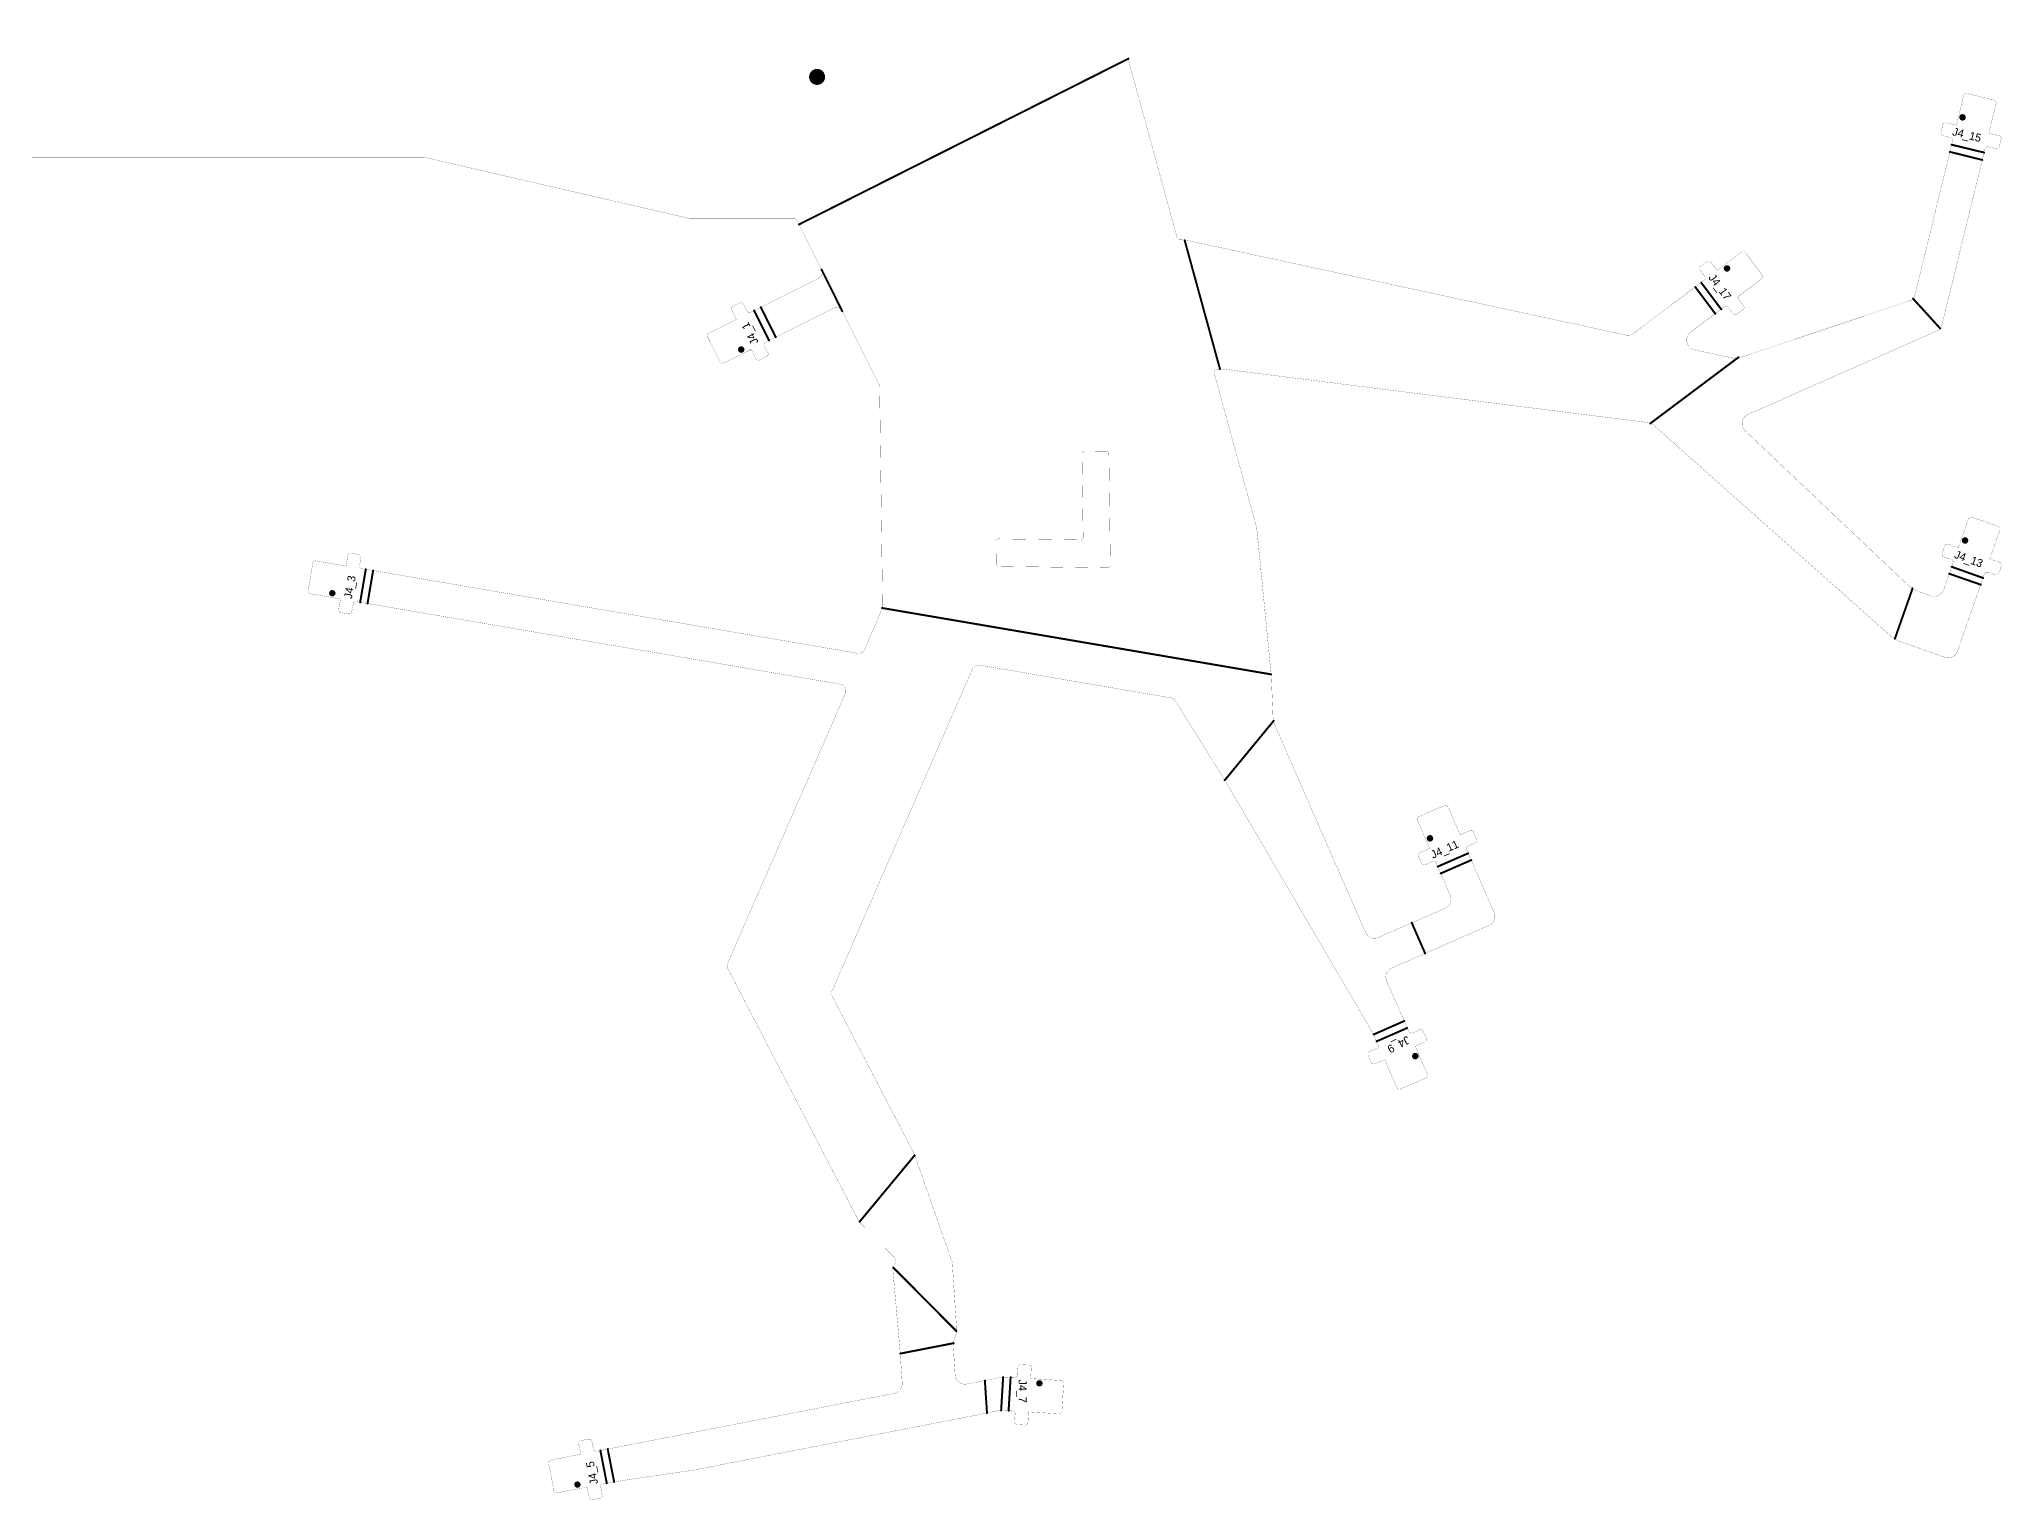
# Model space of a CAD drawing. Extents: x 325 to 617, y 85 to 372.
# Drawn here: x 470.2 to 617.3, y 145.4 to 254.8 of the extents above; entities that cross this region are included whole.
import ezdxf

# ---------------------------------------------------------------- set-up
doc = ezdxf.new("R2010")
doc.units = 0
for name, color, linetype in [('MECHANICAL1', 6, 'CONTINUOUS'), ('PADHOLELAYER', 156, 'CONTINUOUS'), ('TOPOVERLAY', 2, 'CONTINUOUS')]:
    doc.layers.add(name, color=color, linetype=linetype)

msp = doc.modelspace()

# ---------------------------------------------------------------- linework, layer by layer
at = {"layer": 'MECHANICAL1', "const_width": 0.0127}
for points in [[(551.83, 253.35), (551.83, 264.1)], [(551.83, 253.35), (551.85, 253.19)], [(551.85, 253.19), (555.49, 239.92)], [(613.92, 248.36), (614.46, 250.59)], [(614.7, 250.74), (616.74, 250.24)], [(616.35, 247.76), (616.89, 250)], [(612.76, 247.82), (612.9, 248.4)], [(612.9, 247.58), (613.48, 247.43)], [(613.14, 248.55), (613.92, 248.36)], [(616.35, 247.76), (617.12, 247.57)], [(617.13, 246.75), (617.27, 247.33)], [(433.38, 245.97), (498.99, 245.97)], [(498.99, 245.97), (518.91, 241.37)], [(610.77, 235.48), (613.63, 247.19)], [(612.8, 233.25), (616.06, 246.6)], [(616.3, 246.74), (616.88, 246.6)], [(518.91, 241.37), (526.79, 241.37)], [(526.96, 241.26), (528.82, 237.55)], [(555.69, 239.77), (555.82, 239.77)], [(555.82, 239.77), (556.27, 239.72)], [(556.27, 239.72), (589.11, 232.64)], [(595.98, 237.47), (597.82, 238.85)], [(598.1, 238.81), (599.36, 237.13)], [(594.7, 237.51), (595.06, 237.03)], [(594.74, 237.79), (595.22, 238.15)], [(595.5, 238.11), (595.98, 237.47)], [(523.5, 234.34), (528.59, 236.88)], [(589.72, 232.77), (595.02, 236.75)], [(597.48, 235.47), (599.32, 236.85)], [(597.48, 235.47), (597.96, 234.83)], [(610.57, 235.25), (610.77, 235.48)], [(522.07, 234.52), (522.43, 233.8)], [(522.16, 234.78), (522.7, 235.05)], [(522.97, 234.96), (523.23, 234.43)], [(524.62, 232.1), (529.71, 234.65)], [(530.38, 234.42), (533.13, 228.93)], [(594, 232.86), (596.52, 234.75)], [(596.8, 234.71), (597.16, 234.23)], [(597.44, 234.19), (597.92, 234.55)], [(597.94, 231.03), (610.57, 235.25)], [(520.28, 232.5), (521.22, 230.63)], [(520.37, 232.77), (522.43, 233.8)], [(598.3, 226.69), (612.61, 233.01)], [(612.61, 233.01), (612.8, 233.25)], [(521.49, 230.54), (523.55, 231.56)], [(523.55, 231.56), (523.91, 230.85)], [(524.17, 230.76), (524.71, 231.03)], [(524.53, 231.83), (524.8, 231.3)], [(594.29, 231.52), (597.19, 230.9)], [(597.19, 230.9), (597.94, 231.03)], [(558.26, 229.8), (561.46, 218.15)], [(558.4, 230.05), (558.48, 230.07)], [(558.48, 230.07), (558.91, 230.09)], [(558.91, 230.09), (590.77, 226.08)], [(533.18, 228.71), (533.4, 212.35)], [(590.77, 226.08), (591.15, 225.94)], [(591.15, 225.94), (609.05, 210.03)], [(598.09, 225.45), (610.38, 213.81)], [(548.35, 223.74), (548.44, 217.48)], [(548.56, 223.95), (550.17, 223.93)], [(550.37, 223.73), (550.48, 215.4)], [(561.46, 218.15), (562.52, 207.38)], [(614.06, 216.69), (614.82, 218.87)], [(615.08, 218.99), (617.06, 218.29)], [(616.42, 215.87), (617.18, 218.04)], [(541.9, 217.16), (541.92, 215.5)], [(542.1, 217.36), (548.24, 217.28)], [(612.85, 216.27), (613.05, 216.84)], [(613.31, 216.96), (614.06, 216.69)], [(490.32, 213.48), (490.68, 215.55)], [(490.91, 215.71), (493.17, 215.33)], [(493.17, 215.33), (493.31, 216.12)], [(493.54, 216.28), (494.13, 216.18)], [(494.19, 215.36), (494.29, 215.95)], [(494.36, 215.13), (531.51, 208.79)], [(542.12, 215.3), (550.28, 215.19)], [(612.96, 213.55), (613.67, 215.56)], [(612.98, 216.01), (613.54, 215.82)], [(616.28, 214.86), (616.85, 214.66)], [(616.42, 215.87), (617.18, 215.6)], [(617.1, 214.78), (617.3, 215.35)], [(610.38, 213.81), (610.87, 213.49)], [(610.87, 213.49), (612.01, 213.09)], [(614, 208.95), (616.02, 214.74)], [(490.49, 213.25), (492.75, 212.86)], [(492.62, 212.07), (492.75, 212.86)], [(493.6, 211.91), (493.71, 212.5)], [(493.94, 212.66), (530.23, 206.47)], [(532.05, 209.08), (533.33, 212.02)], [(533.33, 212.02), (533.4, 212.35)], [(492.78, 211.84), (493.37, 211.74)], [(609.05, 210.03), (609.55, 209.72)], [(609.55, 209.72), (613.05, 208.49)], [(529.62, 183.51), (540.13, 207.6)], [(540.68, 207.9), (555.01, 205.45)], [(562.52, 207.38), (562.55, 207.03)], [(562.55, 207.03), (562.65, 204.67)], [(521.79, 185.57), (530.61, 205.78)], [(555.35, 205.22), (558.96, 199.44)], [(562.65, 204.67), (562.68, 203.93)], [(562.68, 203.93), (562.77, 203.5)], [(562.77, 203.5), (569.6, 187.89)], [(558.96, 199.44), (559.15, 199.13)], [(559.15, 199.13), (570.16, 180.33)], [(573.6, 196.55), (575.53, 197.39)], [(575.79, 197.28), (576.71, 195.18)], [(573.5, 196.28), (574.42, 194.17)], [(576.71, 195.18), (577.45, 195.5)], [(577.3, 194.34), (577.85, 194.58)], [(577.71, 195.39), (577.95, 194.84)], [(573.59, 193.59), (573.83, 193.04)], [(573.69, 193.85), (574.42, 194.17)], [(574.09, 192.94), (574.64, 193.18)], [(574.9, 193.08), (575.96, 190.67)], [(577.19, 194.08), (579.25, 189.38)], [(570.59, 187.5), (575.57, 189.68)], [(571.59, 185.21), (578.86, 188.39)], [(521.81, 185.14), (531.57, 166.33)], [(571.2, 184.22), (572.86, 180.44)], [(529.63, 183.08), (535.73, 171.35)], [(570.16, 180.33), (570.27, 180.12)], [(570.27, 180.12), (570.57, 179.44)], [(573.12, 180.34), (573.67, 180.58)], [(573.34, 179.34), (574.07, 179.66)], [(573.93, 180.48), (574.17, 179.93)], [(569.81, 178.67), (570.05, 178.12)], [(569.91, 178.94), (570.46, 179.18)], [(570.31, 178.02), (571.05, 178.34)], [(571.05, 178.34), (571.97, 176.23)], [(573.34, 179.34), (574.26, 177.23)], [(572.23, 176.13), (574.16, 176.97)], [(535.73, 171.35), (535.87, 170.99)], [(535.87, 170.99), (538.6, 163.22)], [(531.57, 166.33), (531.78, 166.04)], [(531.78, 166.04), (534.22, 163.59)], [(534.17, 162.58), (534.25, 162.92)], [(534.17, 162.58), (534.71, 156.52)], [(538.63, 163.09), (538.95, 158.2)], [(538.76, 157.31), (538.91, 157.81)], [(538.91, 157.81), (538.95, 158.2)], [(534.71, 156.52), (534.74, 156.1)], [(534.74, 156.1), (534.87, 154.12)], [(538.7, 156.87), (538.76, 157.31)], [(538.7, 156.87), (538.84, 154.71)], [(541.17, 154.31), (542.32, 154.54)], [(542.32, 154.54), (542.56, 154.55)], [(542.56, 154.55), (543.3, 154.51)], [(543.51, 154.7), (543.55, 155.29)], [(543.76, 155.48), (544.36, 155.45)], [(544.5, 154.44), (544.55, 155.23)], [(511.95, 148.99), (534.27, 153.33)], [(539.73, 154.03), (540.96, 154.27)], [(540.96, 154.27), (541.17, 154.31)], [(544.5, 154.44), (546.79, 154.29)], [(546.85, 151.99), (546.98, 154.08)], [(519.22, 147.58), (541.12, 151.83)], [(541.12, 151.83), (541.33, 151.88)], [(541.33, 151.88), (542.17, 152.05)], [(542.17, 152.05), (542.41, 152.06)], [(542.41, 152.06), (543.15, 152.01)], [(543.3, 151.2), (543.34, 151.8)], [(544.3, 151.14), (544.35, 151.94)], [(544.35, 151.94), (546.64, 151.8)], [(543.49, 150.99), (544.08, 150.95)], [(508.52, 148.33), (510.77, 148.77)], [(510.62, 149.55), (510.77, 148.77)], [(510.78, 149.79), (511.37, 149.9)], [(511.6, 149.74), (511.72, 149.15)], [(508.36, 148.09), (508.76, 146.03)], [(513.39, 146.72), (519.22, 147.58)], [(508.99, 145.87), (511.25, 146.31)], [(511.25, 146.31), (511.4, 145.53)], [(512.27, 146.31), (512.38, 145.72)], [(512.43, 146.54), (513.15, 146.68)], [(513.15, 146.68), (513.39, 146.72)], [(511.64, 145.37), (512.23, 145.48)]]:
    msp.add_lwpolyline(points, dxfattribs=at)
at = {"layer": 'MECHANICAL1', "const_width": 0.00635}
for points in [[(551.83, 253.35, 1), (551.83, 253.35, 1)], [(551.83, 253.35, 1), (551.83, 253.35, 1)], [(551.85, 253.19, 1), (551.85, 253.19, 1)], [(551.85, 253.19, 1), (551.85, 253.19, 1)], [(614.46, 250.59, 1), (614.47, 250.59, 1)], [(614.46, 250.59, 1), (614.47, 250.59, 1)], [(614.7, 250.74, 1), (614.71, 250.74, 1)], [(614.7, 250.74, 1), (614.71, 250.74, 1)], [(616.74, 250.24, 1), (616.75, 250.24, 1)], [(616.74, 250.24, 1), (616.75, 250.24, 1)], [(616.89, 250, 1), (616.89, 250, 1)], [(616.89, 250, 1), (616.89, 250, 1)], [(612.75, 247.82, 1), (612.76, 247.82, 1)], [(612.75, 247.82, 1), (612.76, 247.82, 1)], [(612.89, 248.4, 1), (612.9, 248.4, 1)], [(612.89, 248.4, 1), (612.9, 248.4, 1)], [(612.9, 247.58, 1), (612.91, 247.58, 1)], [(612.9, 247.58, 1), (612.91, 247.58, 1)], [(613.14, 248.55, 1), (613.14, 248.55, 1)], [(613.14, 248.55, 1), (613.14, 248.55, 1)], [(613.48, 247.43, 1), (613.49, 247.43, 1)], [(613.48, 247.43, 1), (613.49, 247.43, 1)], [(613.91, 248.36, 1), (613.92, 248.36, 1)], [(613.91, 248.36, 1), (613.92, 248.36, 1)], [(616.34, 247.76, 1), (616.35, 247.76, 1)], [(616.34, 247.76, 1), (616.35, 247.76, 1)], [(617.12, 247.57, 1), (617.13, 247.57, 1)], [(617.12, 247.57, 1), (617.13, 247.57, 1)], [(617.27, 247.33, 1), (617.27, 247.33, 1)], [(617.27, 247.33, 1), (617.27, 247.33, 1)], [(498.98, 245.97, 1), (498.99, 245.97, 1)], [(498.98, 245.97, 1), (498.99, 245.97, 1)], [(613.63, 247.19, 1), (613.63, 247.19, 1)], [(613.63, 247.19, 1), (613.63, 247.19, 1)], [(616.06, 246.6, 1), (616.06, 246.6, 1)], [(616.06, 246.6, 1), (616.06, 246.6, 1)], [(616.3, 246.74, 1), (616.31, 246.74, 1)], [(616.3, 246.74, 1), (616.31, 246.74, 1)], [(616.88, 246.6, 1), (616.89, 246.6, 1)], [(616.88, 246.6, 1), (616.89, 246.6, 1)], [(617.12, 246.75, 1), (617.13, 246.75, 1)], [(617.12, 246.75, 1), (617.13, 246.75, 1)], [(518.91, 241.37, 1), (518.91, 241.37, 1)], [(518.91, 241.37, 1), (518.91, 241.37, 1)], [(526.78, 241.37, 1), (526.79, 241.37, 1)], [(526.78, 241.37, 1), (526.79, 241.37, 1)], [(526.96, 241.26, 1), (526.97, 241.26, 1)], [(526.96, 241.26, 1), (526.97, 241.26, 1)], [(555.49, 239.92, 1), (555.49, 239.92, 1)], [(555.49, 239.92, 1), (555.49, 239.92, 1)], [(555.68, 239.77, 1), (555.69, 239.77, 1)], [(555.68, 239.77, 1), (555.69, 239.77, 1)], [(555.82, 239.77, 1), (555.82, 239.77, 1)], [(555.82, 239.77, 1), (555.82, 239.77, 1)], [(556.27, 239.72, 1), (556.28, 239.72, 1)], [(556.27, 239.72, 1), (556.28, 239.72, 1)], [(597.82, 238.85, 1), (597.83, 238.85, 1)], [(597.82, 238.85, 1), (597.83, 238.85, 1)], [(598.1, 238.81, 1), (598.11, 238.81, 1)], [(598.1, 238.81, 1), (598.11, 238.81, 1)], [(528.81, 237.55, 1), (528.82, 237.55, 1)], [(528.81, 237.55, 1), (528.82, 237.55, 1)], [(594.7, 237.51, 1), (594.71, 237.51, 1)], [(594.7, 237.51, 1), (594.71, 237.51, 1)], [(594.74, 237.79, 1), (594.75, 237.79, 1)], [(594.74, 237.79, 1), (594.75, 237.79, 1)], [(595.06, 237.03, 1), (595.07, 237.03, 1)], [(595.06, 237.03, 1), (595.07, 237.03, 1)], [(595.22, 238.15, 1), (595.23, 238.15, 1)], [(595.22, 238.15, 1), (595.23, 238.15, 1)], [(595.5, 238.11, 1), (595.51, 238.11, 1)], [(595.5, 238.11, 1), (595.51, 238.11, 1)], [(595.98, 237.47, 1), (595.99, 237.47, 1)], [(595.98, 237.47, 1), (595.99, 237.47, 1)], [(599.36, 237.13, 1), (599.37, 237.13, 1)], [(599.36, 237.13, 1), (599.37, 237.13, 1)], [(528.59, 236.88, 1), (528.6, 236.88, 1)], [(528.59, 236.88, 1), (528.6, 236.88, 1)], [(595.02, 236.75, 1), (595.03, 236.75, 1)], [(595.02, 236.75, 1), (595.03, 236.75, 1)], [(597.48, 235.47, 1), (597.49, 235.47, 1)], [(597.48, 235.47, 1), (597.49, 235.47, 1)], [(599.32, 236.85, 1), (599.33, 236.85, 1)], [(599.32, 236.85, 1), (599.33, 236.85, 1)], [(610.76, 235.48, 1), (610.77, 235.48, 1)], [(610.76, 235.48, 1), (610.77, 235.48, 1)], [(522.07, 234.52, 1), (522.07, 234.52, 1)], [(522.07, 234.52, 1), (522.07, 234.52, 1)], [(522.16, 234.78, 1), (522.16, 234.78, 1)], [(522.16, 234.78, 1), (522.16, 234.78, 1)], [(522.69, 235.05, 1), (522.7, 235.05, 1)], [(522.69, 235.05, 1), (522.7, 235.05, 1)], [(522.96, 234.96, 1), (522.97, 234.96, 1)], [(522.96, 234.96, 1), (522.97, 234.96, 1)], [(523.23, 234.43, 1), (523.24, 234.43, 1)], [(523.23, 234.43, 1), (523.24, 234.43, 1)], [(523.5, 234.34, 1), (523.51, 234.34, 1)], [(523.5, 234.34, 1), (523.51, 234.34, 1)], [(529.71, 234.65, 1), (529.71, 234.65, 1)], [(529.71, 234.65, 1), (529.71, 234.65, 1)], [(530.38, 234.42, 1), (530.38, 234.42, 1)], [(530.38, 234.42, 1), (530.38, 234.42, 1)], [(596.52, 234.75, 1), (596.53, 234.75, 1)], [(596.52, 234.75, 1), (596.53, 234.75, 1)], [(596.8, 234.71, 1), (596.81, 234.71, 1)], [(596.8, 234.71, 1), (596.81, 234.71, 1)], [(597.16, 234.23, 1), (597.17, 234.23, 1)], [(597.16, 234.23, 1), (597.17, 234.23, 1)], [(597.44, 234.19, 1), (597.45, 234.19, 1)], [(597.44, 234.19, 1), (597.45, 234.19, 1)], [(597.92, 234.55, 1), (597.93, 234.55, 1)], [(597.92, 234.55, 1), (597.93, 234.55, 1)], [(597.96, 234.83, 1), (597.97, 234.83, 1)], [(597.96, 234.83, 1), (597.97, 234.83, 1)], [(610.57, 235.25, 1), (610.57, 235.25, 1)], [(610.57, 235.25, 1), (610.57, 235.25, 1)], [(520.28, 232.5, 1), (520.29, 232.5, 1)], [(520.28, 232.5, 1), (520.29, 232.5, 1)], [(520.37, 232.77, 1), (520.38, 232.77, 1)], [(520.37, 232.77, 1), (520.38, 232.77, 1)], [(522.43, 233.8, 1), (522.43, 233.8, 1)], [(522.43, 233.8, 1), (522.43, 233.8, 1)], [(589.11, 232.64, 1), (589.11, 232.64, 1)], [(589.11, 232.64, 1), (589.11, 232.64, 1)], [(589.71, 232.77, 1), (589.72, 232.77, 1)], [(589.71, 232.77, 1), (589.72, 232.77, 1)], [(594, 232.86, 1), (594, 232.86, 1)], [(594, 232.86, 1), (594, 232.86, 1)], [(612.61, 233.01, 1), (612.61, 233.01, 1)], [(612.61, 233.01, 1), (612.61, 233.01, 1)], [(612.79, 233.25, 1), (612.8, 233.25, 1)], [(612.79, 233.25, 1), (612.8, 233.25, 1)], [(523.54, 231.56, 1), (523.55, 231.56, 1)], [(523.54, 231.56, 1), (523.55, 231.56, 1)], [(524.53, 231.83, 1), (524.53, 231.83, 1)], [(524.53, 231.83, 1), (524.53, 231.83, 1)], [(524.62, 232.1, 1), (524.62, 232.1, 1)], [(524.62, 232.1, 1), (524.62, 232.1, 1)], [(524.71, 231.03, 1), (524.71, 231.03, 1)], [(524.71, 231.03, 1), (524.71, 231.03, 1)], [(524.8, 231.3, 1), (524.8, 231.3, 1)], [(524.8, 231.3, 1), (524.8, 231.3, 1)], [(594.29, 231.52, 1), (594.29, 231.52, 1)], [(594.29, 231.52, 1), (594.29, 231.52, 1)], [(597.94, 231.03, 1), (597.94, 231.03, 1)], [(597.94, 231.03, 1), (597.94, 231.03, 1)], [(521.22, 230.63, 1), (521.22, 230.63, 1)], [(521.22, 230.63, 1), (521.22, 230.63, 1)], [(521.49, 230.54, 1), (521.49, 230.54, 1)], [(521.49, 230.54, 1), (521.49, 230.54, 1)], [(523.9, 230.85, 1), (523.91, 230.85, 1)], [(523.9, 230.85, 1), (523.91, 230.85, 1)], [(524.17, 230.76, 1), (524.18, 230.76, 1)], [(524.17, 230.76, 1), (524.18, 230.76, 1)], [(558.26, 229.8, 1), (558.27, 229.8, 1)], [(558.26, 229.8, 1), (558.27, 229.8, 1)], [(558.4, 230.05, 1), (558.41, 230.05, 1)], [(558.4, 230.05, 1), (558.41, 230.05, 1)], [(558.48, 230.07, 1), (558.48, 230.07, 1)], [(558.48, 230.07, 1), (558.48, 230.07, 1)], [(558.91, 230.09, 1), (558.91, 230.09, 1)], [(558.91, 230.09, 1), (558.91, 230.09, 1)], [(597.19, 230.9, 1), (597.2, 230.9, 1)], [(597.19, 230.9, 1), (597.2, 230.9, 1)], [(533.13, 228.93, 1), (533.13, 228.93, 1)], [(533.13, 228.93, 1), (533.13, 228.93, 1)], [(533.18, 228.71, 1), (533.19, 228.71, 1)], [(533.18, 228.71, 1), (533.19, 228.71, 1)], [(598.3, 226.69, 1), (598.31, 226.69, 1)], [(598.3, 226.69, 1), (598.31, 226.69, 1)], [(590.77, 226.08, 1), (590.77, 226.08, 1)], [(590.77, 226.08, 1), (590.77, 226.08, 1)], [(591.14, 225.94, 1), (591.15, 225.94, 1)], [(591.14, 225.94, 1), (591.15, 225.94, 1)], [(598.09, 225.45, 1), (598.09, 225.45, 1)], [(598.09, 225.45, 1), (598.09, 225.45, 1)], [(548.35, 223.74, 1), (548.36, 223.74, 1)], [(548.35, 223.74, 1), (548.36, 223.74, 1)], [(548.55, 223.95, 1), (548.56, 223.95, 1)], [(548.55, 223.95, 1), (548.56, 223.95, 1)], [(550.17, 223.93, 1), (550.17, 223.93, 1)], [(550.17, 223.93, 1), (550.17, 223.93, 1)], [(550.36, 223.73, 1), (550.37, 223.73, 1)], [(550.36, 223.73, 1), (550.37, 223.73, 1)], [(561.46, 218.15, 1), (561.46, 218.15, 1)], [(561.46, 218.15, 1), (561.46, 218.15, 1)], [(614.82, 218.87, 1), (614.82, 218.87, 1)], [(614.82, 218.87, 1), (614.82, 218.87, 1)], [(615.07, 218.99, 1), (615.08, 218.99, 1)], [(615.07, 218.99, 1), (615.08, 218.99, 1)], [(617.05, 218.29, 1), (617.06, 218.29, 1)], [(617.05, 218.29, 1), (617.06, 218.29, 1)], [(617.18, 218.04, 1), (617.18, 218.04, 1)], [(617.18, 218.04, 1), (617.18, 218.04, 1)], [(541.9, 217.16, 1), (541.9, 217.16, 1)], [(541.9, 217.16, 1), (541.9, 217.16, 1)], [(542.1, 217.36, 1), (542.1, 217.36, 1)], [(542.1, 217.36, 1), (542.1, 217.36, 1)], [(548.23, 217.28, 1), (548.24, 217.28, 1)], [(548.23, 217.28, 1), (548.24, 217.28, 1)], [(548.43, 217.48, 1), (548.44, 217.48, 1)], [(548.43, 217.48, 1), (548.44, 217.48, 1)], [(613.05, 216.84, 1), (613.05, 216.84, 1)], [(613.05, 216.84, 1), (613.05, 216.84, 1)], [(613.3, 216.96, 1), (613.31, 216.96, 1)], [(613.3, 216.96, 1), (613.31, 216.96, 1)], [(614.06, 216.69, 1), (614.06, 216.69, 1)], [(614.06, 216.69, 1), (614.06, 216.69, 1)], [(490.67, 215.55, 1), (490.68, 215.55, 1)], [(490.67, 215.55, 1), (490.68, 215.55, 1)], [(490.9, 215.71, 1), (490.91, 215.71, 1)], [(490.9, 215.71, 1), (490.91, 215.71, 1)], [(493.17, 215.33, 1), (493.18, 215.33, 1)], [(493.17, 215.33, 1), (493.18, 215.33, 1)], [(493.31, 216.12, 1), (493.31, 216.12, 1)], [(493.31, 216.12, 1), (493.31, 216.12, 1)], [(493.54, 216.28, 1), (493.54, 216.28, 1)], [(493.54, 216.28, 1), (493.54, 216.28, 1)], [(494.13, 216.18, 1), (494.13, 216.18, 1)], [(494.13, 216.18, 1), (494.13, 216.18, 1)], [(494.19, 215.36, 1), (494.2, 215.36, 1)], [(494.19, 215.36, 1), (494.2, 215.36, 1)], [(494.29, 215.95, 1), (494.3, 215.95, 1)], [(494.29, 215.95, 1), (494.3, 215.95, 1)], [(494.35, 215.13, 1), (494.36, 215.13, 1)], [(494.35, 215.13, 1), (494.36, 215.13, 1)], [(541.92, 215.5, 1), (541.92, 215.5, 1)], [(541.92, 215.5, 1), (541.92, 215.5, 1)], [(542.12, 215.3, 1), (542.12, 215.3, 1)], [(542.12, 215.3, 1), (542.12, 215.3, 1)], [(550.27, 215.19, 1), (550.28, 215.19, 1)], [(550.27, 215.19, 1), (550.28, 215.19, 1)], [(550.48, 215.4, 1), (550.48, 215.4, 1)], [(550.48, 215.4, 1), (550.48, 215.4, 1)], [(612.85, 216.27, 1), (612.86, 216.27, 1)], [(612.85, 216.27, 1), (612.86, 216.27, 1)], [(612.97, 216.01, 1), (612.98, 216.01, 1)], [(612.97, 216.01, 1), (612.98, 216.01, 1)], [(613.54, 215.82, 1), (613.55, 215.82, 1)], [(613.54, 215.82, 1), (613.55, 215.82, 1)], [(613.66, 215.56, 1), (613.67, 215.56, 1)], [(613.66, 215.56, 1), (613.67, 215.56, 1)], [(616.28, 214.86, 1), (616.28, 214.86, 1)], [(616.28, 214.86, 1), (616.28, 214.86, 1)], [(616.42, 215.87, 1), (616.42, 215.87, 1)], [(616.42, 215.87, 1), (616.42, 215.87, 1)], [(617.17, 215.6, 1), (617.18, 215.6, 1)], [(617.17, 215.6, 1), (617.18, 215.6, 1)], [(617.3, 215.35, 1), (617.3, 215.35, 1)], [(617.3, 215.35, 1), (617.3, 215.35, 1)], [(490.32, 213.48, 1), (490.33, 213.48, 1)], [(490.32, 213.48, 1), (490.33, 213.48, 1)], [(610.37, 213.81, 1), (610.38, 213.81, 1)], [(610.37, 213.81, 1), (610.38, 213.81, 1)], [(610.87, 213.49, 1), (610.88, 213.49, 1)], [(610.87, 213.49, 1), (610.88, 213.49, 1)], [(612.96, 213.55, 1), (612.97, 213.55, 1)], [(612.96, 213.55, 1), (612.97, 213.55, 1)], [(616.02, 214.74, 1), (616.03, 214.74, 1)], [(616.02, 214.74, 1), (616.03, 214.74, 1)], [(616.84, 214.66, 1), (616.85, 214.66, 1)], [(616.84, 214.66, 1), (616.85, 214.66, 1)], [(617.1, 214.78, 1), (617.1, 214.78, 1)], [(617.1, 214.78, 1), (617.1, 214.78, 1)], [(490.48, 213.25, 1), (490.49, 213.25, 1)], [(490.48, 213.25, 1), (490.49, 213.25, 1)], [(492.62, 212.07, 1), (492.62, 212.07, 1)], [(492.62, 212.07, 1), (492.62, 212.07, 1)], [(492.75, 212.86, 1), (492.76, 212.86, 1)], [(492.75, 212.86, 1), (492.76, 212.86, 1)], [(493.6, 211.91, 1), (493.61, 211.91, 1)], [(493.6, 211.91, 1), (493.61, 211.91, 1)], [(493.7, 212.5, 1), (493.71, 212.5, 1)], [(493.7, 212.5, 1), (493.71, 212.5, 1)], [(493.93, 212.66, 1), (493.94, 212.66, 1)], [(493.93, 212.66, 1), (493.94, 212.66, 1)], [(533.33, 212.02, 1), (533.34, 212.02, 1)], [(533.33, 212.02, 1), (533.34, 212.02, 1)], [(533.4, 212.35, 1), (533.4, 212.35, 1)], [(533.4, 212.35, 1), (533.4, 212.35, 1)], [(612, 213.09, 1), (612.01, 213.09, 1)], [(612, 213.09, 1), (612.01, 213.09, 1)], [(492.78, 211.84, 1), (492.79, 211.84, 1)], [(492.78, 211.84, 1), (492.79, 211.84, 1)], [(493.37, 211.74, 1), (493.38, 211.74, 1)], [(493.37, 211.74, 1), (493.38, 211.74, 1)], [(532.05, 209.08, 1), (532.05, 209.08, 1)], [(532.05, 209.08, 1), (532.05, 209.08, 1)], [(609.05, 210.03, 1), (609.06, 210.03, 1)], [(609.05, 210.03, 1), (609.06, 210.03, 1)], [(609.55, 209.72, 1), (609.56, 209.72, 1)], [(609.55, 209.72, 1), (609.56, 209.72, 1)], [(614, 208.95, 1), (614.01, 208.95, 1)], [(614, 208.95, 1), (614.01, 208.95, 1)], [(531.51, 208.79, 1), (531.51, 208.79, 1)], [(531.51, 208.79, 1), (531.51, 208.79, 1)], [(540.13, 207.6, 1), (540.14, 207.6, 1)], [(540.13, 207.6, 1), (540.14, 207.6, 1)], [(540.67, 207.9, 1), (540.68, 207.9, 1)], [(540.67, 207.9, 1), (540.68, 207.9, 1)], [(613.04, 208.49, 1), (613.05, 208.49, 1)], [(613.04, 208.49, 1), (613.05, 208.49, 1)], [(530.23, 206.47, 1), (530.24, 206.47, 1)], [(530.23, 206.47, 1), (530.24, 206.47, 1)], [(562.52, 207.38, 1), (562.52, 207.38, 1)], [(562.52, 207.38, 1), (562.52, 207.38, 1)], [(562.54, 207.03, 1), (562.55, 207.03, 1)], [(562.54, 207.03, 1), (562.55, 207.03, 1)], [(530.61, 205.78, 1), (530.61, 205.78, 1)], [(530.61, 205.78, 1), (530.61, 205.78, 1)], [(555.01, 205.45, 1), (555.02, 205.45, 1)], [(555.01, 205.45, 1), (555.02, 205.45, 1)], [(555.35, 205.22, 1), (555.36, 205.22, 1)], [(555.35, 205.22, 1), (555.36, 205.22, 1)], [(562.65, 204.67, 1), (562.65, 204.67, 1)], [(562.65, 204.67, 1), (562.65, 204.67, 1)], [(562.68, 203.93, 1), (562.69, 203.93, 1)], [(562.68, 203.93, 1), (562.69, 203.93, 1)], [(562.76, 203.5, 1), (562.77, 203.5, 1)], [(562.76, 203.5, 1), (562.77, 203.5, 1)], [(558.96, 199.44, 1), (558.97, 199.44, 1)], [(558.96, 199.44, 1), (558.97, 199.44, 1)], [(559.15, 199.13, 1), (559.15, 199.13, 1)], [(559.15, 199.13, 1), (559.15, 199.13, 1)], [(575.52, 197.39, 1), (575.53, 197.39, 1)], [(575.52, 197.39, 1), (575.53, 197.39, 1)], [(575.79, 197.28, 1), (575.79, 197.28, 1)], [(575.79, 197.28, 1), (575.79, 197.28, 1)], [(573.5, 196.28, 1), (573.5, 196.28, 1)], [(573.5, 196.28, 1), (573.5, 196.28, 1)], [(573.6, 196.55, 1), (573.61, 196.55, 1)], [(573.6, 196.55, 1), (573.61, 196.55, 1)], [(576.71, 195.18, 1), (576.72, 195.18, 1)], [(576.71, 195.18, 1), (576.72, 195.18, 1)], [(577.29, 194.34, 1), (577.3, 194.34, 1)], [(577.29, 194.34, 1), (577.3, 194.34, 1)], [(577.44, 195.5, 1), (577.45, 195.5, 1)], [(577.44, 195.5, 1), (577.45, 195.5, 1)], [(577.71, 195.39, 1), (577.71, 195.39, 1)], [(577.71, 195.39, 1), (577.71, 195.39, 1)], [(577.84, 194.58, 1), (577.85, 194.58, 1)], [(577.84, 194.58, 1), (577.85, 194.58, 1)], [(577.95, 194.84, 1), (577.95, 194.84, 1)], [(577.95, 194.84, 1), (577.95, 194.84, 1)], [(573.58, 193.59, 1), (573.59, 193.59, 1)], [(573.58, 193.59, 1), (573.59, 193.59, 1)], [(573.69, 193.85, 1), (573.69, 193.85, 1)], [(573.69, 193.85, 1), (573.69, 193.85, 1)], [(573.82, 193.04, 1), (573.83, 193.04, 1)], [(573.82, 193.04, 1), (573.83, 193.04, 1)], [(574.09, 192.94, 1), (574.09, 192.94, 1)], [(574.09, 192.94, 1), (574.09, 192.94, 1)], [(574.42, 194.17, 1), (574.43, 194.17, 1)], [(574.42, 194.17, 1), (574.43, 194.17, 1)], [(574.64, 193.18, 1), (574.64, 193.18, 1)], [(574.64, 193.18, 1), (574.64, 193.18, 1)], [(574.9, 193.08, 1), (574.91, 193.08, 1)], [(574.9, 193.08, 1), (574.91, 193.08, 1)], [(577.19, 194.08, 1), (577.2, 194.08, 1)], [(577.19, 194.08, 1), (577.2, 194.08, 1)], [(575.95, 190.67, 1), (575.96, 190.67, 1)], [(575.95, 190.67, 1), (575.96, 190.67, 1)], [(575.57, 189.68, 1), (575.57, 189.68, 1)], [(575.57, 189.68, 1), (575.57, 189.68, 1)], [(578.86, 188.39, 1), (578.87, 188.39, 1)], [(578.86, 188.39, 1), (578.87, 188.39, 1)], [(579.25, 189.38, 1), (579.25, 189.38, 1)], [(579.25, 189.38, 1), (579.25, 189.38, 1)], [(569.6, 187.89, 1), (569.6, 187.89, 1)], [(569.6, 187.89, 1), (569.6, 187.89, 1)], [(570.58, 187.5, 1), (570.59, 187.5, 1)], [(570.58, 187.5, 1), (570.59, 187.5, 1)], [(521.79, 185.57, 1), (521.79, 185.57, 1)], [(521.79, 185.57, 1), (521.79, 185.57, 1)], [(521.8, 185.14, 1), (521.81, 185.14, 1)], [(521.8, 185.14, 1), (521.81, 185.14, 1)], [(571.2, 184.22, 1), (571.21, 184.22, 1)], [(571.2, 184.22, 1), (571.21, 184.22, 1)], [(571.59, 185.21, 1), (571.59, 185.21, 1)], [(571.59, 185.21, 1), (571.59, 185.21, 1)], [(529.62, 183.51, 1), (529.62, 183.51, 1)], [(529.62, 183.51, 1), (529.62, 183.51, 1)], [(529.63, 183.08, 1), (529.64, 183.08, 1)], [(529.63, 183.08, 1), (529.64, 183.08, 1)], [(570.16, 180.33, 1), (570.17, 180.33, 1)], [(570.16, 180.33, 1), (570.17, 180.33, 1)], [(570.27, 180.12, 1), (570.27, 180.12, 1)], [(570.27, 180.12, 1), (570.27, 180.12, 1)], [(572.85, 180.44, 1), (572.86, 180.44, 1)], [(572.85, 180.44, 1), (572.86, 180.44, 1)], [(573.12, 180.34, 1), (573.12, 180.34, 1)], [(573.12, 180.34, 1), (573.12, 180.34, 1)], [(573.67, 180.58, 1), (573.67, 180.58, 1)], [(573.67, 180.58, 1), (573.67, 180.58, 1)], [(573.93, 180.48, 1), (573.94, 180.48, 1)], [(573.93, 180.48, 1), (573.94, 180.48, 1)], [(574.07, 179.66, 1), (574.07, 179.66, 1)], [(574.07, 179.66, 1), (574.07, 179.66, 1)], [(574.17, 179.93, 1), (574.18, 179.93, 1)], [(574.17, 179.93, 1), (574.18, 179.93, 1)], [(569.81, 178.67, 1), (569.81, 178.67, 1)], [(569.81, 178.67, 1), (569.81, 178.67, 1)], [(569.91, 178.94, 1), (569.92, 178.94, 1)], [(569.91, 178.94, 1), (569.92, 178.94, 1)], [(570.05, 178.12, 1), (570.05, 178.12, 1)], [(570.05, 178.12, 1), (570.05, 178.12, 1)], [(570.46, 179.18, 1), (570.47, 179.18, 1)], [(570.46, 179.18, 1), (570.47, 179.18, 1)], [(570.56, 179.44, 1), (570.57, 179.44, 1)], [(570.56, 179.44, 1), (570.57, 179.44, 1)], [(571.04, 178.34, 1), (571.05, 178.34, 1)], [(571.04, 178.34, 1), (571.05, 178.34, 1)], [(573.33, 179.34, 1), (573.34, 179.34, 1)], [(573.33, 179.34, 1), (573.34, 179.34, 1)], [(570.31, 178.02, 1), (570.32, 178.02, 1)], [(570.31, 178.02, 1), (570.32, 178.02, 1)], [(574.15, 176.97, 1), (574.16, 176.97, 1)], [(574.15, 176.97, 1), (574.16, 176.97, 1)], [(574.26, 177.23, 1), (574.26, 177.23, 1)], [(574.26, 177.23, 1), (574.26, 177.23, 1)], [(571.97, 176.23, 1), (571.97, 176.23, 1)], [(571.97, 176.23, 1), (571.97, 176.23, 1)], [(572.23, 176.13, 1), (572.24, 176.13, 1)], [(572.23, 176.13, 1), (572.24, 176.13, 1)], [(535.72, 171.35, 1), (535.73, 171.35, 1)], [(535.72, 171.35, 1), (535.73, 171.35, 1)], [(535.87, 170.99, 1), (535.88, 170.99, 1)], [(535.87, 170.99, 1), (535.88, 170.99, 1)], [(531.57, 166.33, 1), (531.58, 166.33, 1)], [(531.57, 166.33, 1), (531.58, 166.33, 1)], [(531.77, 166.04, 1), (531.78, 166.04, 1)], [(531.77, 166.04, 1), (531.78, 166.04, 1)], [(534.21, 163.59, 1), (534.22, 163.59, 1)], [(534.21, 163.59, 1), (534.22, 163.59, 1)], [(534.17, 162.58, 1), (534.17, 162.58, 1)], [(534.17, 162.58, 1), (534.17, 162.58, 1)], [(534.25, 162.92, 1), (534.25, 162.92, 1)], [(534.25, 162.92, 1), (534.25, 162.92, 1)], [(538.6, 163.22, 1), (538.6, 163.22, 1)], [(538.6, 163.22, 1), (538.6, 163.22, 1)], [(538.62, 163.09, 1), (538.63, 163.09, 1)], [(538.62, 163.09, 1), (538.63, 163.09, 1)], [(538.91, 157.81, 1), (538.92, 157.81, 1)], [(538.91, 157.81, 1), (538.92, 157.81, 1)], [(538.94, 158.2, 1), (538.95, 158.2, 1)], [(538.94, 158.2, 1), (538.95, 158.2, 1)], [(534.71, 156.52, 1), (534.71, 156.52, 1)], [(534.71, 156.52, 1), (534.71, 156.52, 1)], [(534.74, 156.1, 1), (534.74, 156.1, 1)], [(534.74, 156.1, 1), (534.74, 156.1, 1)], [(538.7, 156.87, 1), (538.7, 156.87, 1)], [(538.7, 156.87, 1), (538.7, 156.87, 1)], [(538.76, 157.31, 1), (538.76, 157.31, 1)], [(538.76, 157.31, 1), (538.76, 157.31, 1)], [(538.84, 154.71, 1), (538.84, 154.71, 1)], [(538.84, 154.71, 1), (538.84, 154.71, 1)], [(542.32, 154.54, 1), (542.33, 154.54, 1)], [(542.32, 154.54, 1), (542.33, 154.54, 1)], [(542.56, 154.55, 1), (542.57, 154.55, 1)], [(542.56, 154.55, 1), (542.57, 154.55, 1)], [(543.3, 154.51, 1), (543.3, 154.51, 1)], [(543.3, 154.51, 1), (543.3, 154.51, 1)], [(543.51, 154.7, 1), (543.52, 154.7, 1)], [(543.51, 154.7, 1), (543.52, 154.7, 1)], [(543.55, 155.29, 1), (543.55, 155.29, 1)], [(543.55, 155.29, 1), (543.55, 155.29, 1)], [(543.76, 155.48, 1), (543.76, 155.48, 1)], [(543.76, 155.48, 1), (543.76, 155.48, 1)], [(544.36, 155.45, 1), (544.36, 155.45, 1)], [(544.36, 155.45, 1), (544.36, 155.45, 1)], [(544.54, 155.23, 1), (544.55, 155.23, 1)], [(544.54, 155.23, 1), (544.55, 155.23, 1)], [(534.26, 153.33, 1), (534.27, 153.33, 1)], [(534.26, 153.33, 1), (534.27, 153.33, 1)], [(534.87, 154.12, 1), (534.87, 154.12, 1)], [(534.87, 154.12, 1), (534.87, 154.12, 1)], [(539.73, 154.03, 1), (539.74, 154.03, 1)], [(539.73, 154.03, 1), (539.74, 154.03, 1)], [(540.96, 154.27, 1), (540.96, 154.27, 1)], [(540.96, 154.27, 1), (540.96, 154.27, 1)], [(541.17, 154.31, 1), (541.17, 154.31, 1)], [(541.17, 154.31, 1), (541.17, 154.31, 1)], [(544.49, 154.44, 1), (544.5, 154.44, 1)], [(544.49, 154.44, 1), (544.5, 154.44, 1)], [(546.79, 154.29, 1), (546.8, 154.29, 1)], [(546.79, 154.29, 1), (546.8, 154.29, 1)], [(546.98, 154.08, 1), (546.98, 154.08, 1)], [(546.98, 154.08, 1), (546.98, 154.08, 1)], [(541.12, 151.83, 1), (541.12, 151.83, 1)], [(541.12, 151.83, 1), (541.12, 151.83, 1)], [(541.33, 151.88, 1), (541.33, 151.88, 1)], [(541.33, 151.88, 1), (541.33, 151.88, 1)], [(542.17, 152.05, 1), (542.17, 152.05, 1)], [(542.17, 152.05, 1), (542.17, 152.05, 1)], [(542.41, 152.06, 1), (542.41, 152.06, 1)], [(542.41, 152.06, 1), (542.41, 152.06, 1)], [(543.14, 152.01, 1), (543.15, 152.01, 1)], [(543.14, 152.01, 1), (543.15, 152.01, 1)], [(543.33, 151.8, 1), (543.34, 151.8, 1)], [(543.33, 151.8, 1), (543.34, 151.8, 1)], [(544.34, 151.94, 1), (544.35, 151.94, 1)], [(544.34, 151.94, 1), (544.35, 151.94, 1)], [(546.64, 151.8, 1), (546.64, 151.8, 1)], [(546.64, 151.8, 1), (546.64, 151.8, 1)], [(546.85, 151.99, 1), (546.86, 151.99, 1)], [(546.85, 151.99, 1), (546.86, 151.99, 1)], [(543.3, 151.2, 1), (543.3, 151.2, 1)], [(543.3, 151.2, 1), (543.3, 151.2, 1)], [(543.48, 150.99, 1), (543.49, 150.99, 1)], [(543.48, 150.99, 1), (543.49, 150.99, 1)], [(544.08, 150.95, 1), (544.09, 150.95, 1)], [(544.08, 150.95, 1), (544.09, 150.95, 1)], [(544.29, 151.14, 1), (544.3, 151.14, 1)], [(544.29, 151.14, 1), (544.3, 151.14, 1)], [(510.62, 149.55, 1), (510.62, 149.55, 1)], [(510.62, 149.55, 1), (510.62, 149.55, 1)], [(510.78, 149.79, 1), (510.78, 149.79, 1)], [(510.78, 149.79, 1), (510.78, 149.79, 1)], [(510.77, 148.77, 1), (510.78, 148.77, 1)], [(510.77, 148.77, 1), (510.78, 148.77, 1)], [(511.36, 149.9, 1), (511.37, 149.9, 1)], [(511.36, 149.9, 1), (511.37, 149.9, 1)], [(511.6, 149.74, 1), (511.61, 149.74, 1)], [(511.6, 149.74, 1), (511.61, 149.74, 1)], [(511.71, 149.15, 1), (511.72, 149.15, 1)], [(511.71, 149.15, 1), (511.72, 149.15, 1)], [(511.95, 148.99, 1), (511.95, 148.99, 1)], [(511.95, 148.99, 1), (511.95, 148.99, 1)], [(508.35, 148.09, 1), (508.36, 148.09, 1)], [(508.35, 148.09, 1), (508.36, 148.09, 1)], [(508.51, 148.33, 1), (508.52, 148.33, 1)], [(508.51, 148.33, 1), (508.52, 148.33, 1)], [(519.22, 147.58, 1), (519.23, 147.58, 1)], [(519.22, 147.58, 1), (519.23, 147.58, 1)], [(508.75, 146.03, 1), (508.76, 146.03, 1)], [(508.75, 146.03, 1), (508.76, 146.03, 1)], [(508.99, 145.87, 1), (509, 145.87, 1)], [(508.99, 145.87, 1), (509, 145.87, 1)], [(511.25, 146.31, 1), (511.25, 146.31, 1)], [(511.25, 146.31, 1), (511.25, 146.31, 1)], [(512.27, 146.31, 1), (512.27, 146.31, 1)], [(512.27, 146.31, 1), (512.27, 146.31, 1)], [(512.38, 145.72, 1), (512.39, 145.72, 1)], [(512.38, 145.72, 1), (512.39, 145.72, 1)], [(512.43, 146.54, 1), (512.43, 146.54, 1)], [(512.43, 146.54, 1), (512.43, 146.54, 1)], [(513.15, 146.68, 1), (513.16, 146.68, 1)], [(513.15, 146.68, 1), (513.16, 146.68, 1)], [(513.38, 146.72, 1), (513.39, 146.72, 1)], [(513.38, 146.72, 1), (513.39, 146.72, 1)], [(511.4, 145.53, 1), (511.41, 145.53, 1)], [(511.4, 145.53, 1), (511.41, 145.53, 1)], [(511.63, 145.37, 1), (511.64, 145.37, 1)], [(511.63, 145.37, 1), (511.64, 145.37, 1)], [(512.22, 145.48, 1), (512.23, 145.48, 1)], [(512.22, 145.48, 1), (512.23, 145.48, 1)]]:
    msp.add_lwpolyline(points, format="xyb", close=True, dxfattribs=at)
at = {"layer": 'MECHANICAL1', "const_width": 0.0127}
for points in [[(614.46, 250.59, -0.414214), (614.7, 250.74)], [(616.74, 250.24, -0.414214), (616.89, 250)], [(612.9, 247.58, -0.414214), (612.76, 247.82)], [(612.9, 248.4, -0.414214), (613.14, 248.55)], [(613.48, 247.43, -0.414214), (613.63, 247.19)], [(617.12, 247.57, -0.414214), (617.27, 247.33)], [(616.06, 246.6, -0.414214), (616.3, 246.74)], [(617.13, 246.75, -0.414214), (616.88, 246.6)], [(526.79, 241.37, -0.284079), (526.96, 241.26)], [(555.69, 239.77, -0.341522), (555.49, 239.92)], [(597.82, 238.85, -0.414214), (598.1, 238.81)], [(528.82, 237.55, -0.414214), (528.59, 236.88)], [(594.7, 237.51, -0.414214), (594.74, 237.79)], [(595.06, 237.03, -0.414214), (595.02, 236.75)], [(595.22, 238.15, -0.414214), (595.5, 238.11)], [(599.36, 237.13, -0.414214), (599.32, 236.85)], [(522.07, 234.52, -0.414214), (522.16, 234.78)], [(522.7, 235.05, -0.414214), (522.97, 234.96)], [(523.5, 234.34, -0.414214), (523.23, 234.43)], [(529.71, 234.65, -0.414214), (530.38, 234.42)], [(596.52, 234.75, -0.414214), (596.8, 234.71)], [(597.44, 234.19, -0.414214), (597.16, 234.23)], [(597.96, 234.83, -0.414214), (597.92, 234.55)], [(520.28, 232.5, -0.414214), (520.37, 232.77)], [(589.72, 232.77, -0.217189), (589.11, 232.64)], [(594.29, 231.52, -0.643131), (594, 232.86)], [(524.53, 231.83, -0.414214), (524.62, 232.1)], [(524.8, 231.3, -0.414214), (524.71, 231.03)], [(521.49, 230.54, -0.414214), (521.22, 230.63)], [(524.17, 230.76, -0.414214), (523.91, 230.85)], [(558.26, 229.8, -0.414214), (558.4, 230.05)], [(533.13, 228.93, -0.113065), (533.18, 228.71)], [(598.09, 225.45, -0.535539), (598.3, 226.69)], [(548.35, 223.74, -0.422105), (548.56, 223.95)], [(550.17, 223.93, -0.406366), (550.37, 223.73)], [(614.82, 218.87, -0.414214), (615.08, 218.99)], [(617.06, 218.29, -0.414214), (617.18, 218.04)], [(541.9, 217.16, -0.422105), (542.1, 217.36)], [(548.44, 217.48, -0.422105), (548.24, 217.28)], [(613.05, 216.84, -0.414214), (613.31, 216.96)], [(490.68, 215.55, -0.414214), (490.91, 215.71)], [(493.31, 216.12, -0.414214), (493.54, 216.28)], [(494.13, 216.18, -0.414214), (494.29, 215.95)], [(494.36, 215.13, -0.414214), (494.19, 215.36)], [(542.12, 215.3, -0.406366), (541.92, 215.5)], [(550.48, 215.4, -0.422105), (550.28, 215.19)], [(612.98, 216.01, -0.414214), (612.85, 216.27)], [(613.54, 215.82, -0.414214), (613.67, 215.56)], [(616.02, 214.74, -0.414214), (616.28, 214.86)], [(617.18, 215.6, -0.414214), (617.3, 215.35)], [(490.49, 213.25, -0.414214), (490.32, 213.48)], [(612.96, 213.55, -0.414214), (612.01, 213.09)], [(617.1, 214.78, -0.414214), (616.85, 214.66)], [(492.78, 211.84, -0.414214), (492.62, 212.07)], [(493.6, 211.91, -0.414214), (493.37, 211.74)], [(493.71, 212.5, -0.414214), (493.94, 212.66)], [(532.05, 209.08, -0.344834), (531.51, 208.79)], [(614, 208.95, -0.414214), (613.05, 208.49)], [(540.13, 207.6, -0.344834), (540.68, 207.9)], [(530.23, 206.47, -0.487173), (530.61, 205.78)], [(555.01, 205.45, -0.214103), (555.35, 205.22)], [(575.53, 197.39, -0.414214), (575.79, 197.28)], [(573.5, 196.28, -0.414214), (573.6, 196.55)], [(577.19, 194.08, -0.414214), (577.3, 194.34)], [(577.45, 195.5, -0.414214), (577.71, 195.39)], [(577.95, 194.84, -0.414214), (577.85, 194.58)], [(573.59, 193.59, -0.414214), (573.69, 193.85)], [(574.09, 192.94, -0.414214), (573.83, 193.04)], [(574.64, 193.18, -0.414214), (574.9, 193.08)], [(575.96, 190.67, -0.414214), (575.57, 189.68)], [(579.25, 189.38, -0.414214), (578.86, 188.39)], [(570.59, 187.5, -0.414214), (569.6, 187.89)], [(521.81, 185.14, -0.226343), (521.79, 185.57)], [(571.2, 184.22, -0.414214), (571.59, 185.21)], [(529.63, 183.08, -0.226343), (529.62, 183.51)], [(573.12, 180.34, -0.414214), (572.86, 180.44)], [(573.67, 180.58, -0.414214), (573.93, 180.48)], [(574.17, 179.93, -0.414214), (574.07, 179.66)], [(569.81, 178.67, -0.414214), (569.91, 178.94)], [(570.31, 178.02, -0.414214), (570.05, 178.12)], [(570.57, 179.44, -0.414214), (570.46, 179.18)], [(574.26, 177.23, -0.414214), (574.16, 176.97)], [(572.23, 176.13, -0.414214), (571.97, 176.23)], [(534.22, 163.59, -0.383566), (534.25, 162.92)], [(538.6, 163.22, -0.068302), (538.63, 163.09)], [(539.73, 154.03, -0.451763), (538.84, 154.71)], [(543.51, 154.7, -0.414214), (543.3, 154.51)], [(543.55, 155.29, -0.414214), (543.76, 155.48)], [(544.36, 155.45, -0.414214), (544.55, 155.23)], [(534.87, 154.12, -0.377635), (534.27, 153.33)], [(546.79, 154.29, -0.414214), (546.98, 154.08)], [(543.15, 152.01, -0.414214), (543.34, 151.8)], [(546.85, 151.99, -0.414214), (546.64, 151.8)], [(543.49, 150.99, -0.414214), (543.3, 151.2)], [(544.3, 151.14, -0.414214), (544.08, 150.95)], [(510.62, 149.55, -0.414214), (510.78, 149.79)], [(511.37, 149.9, -0.414214), (511.6, 149.74)], [(511.95, 148.99, -0.414214), (511.72, 149.15)], [(508.36, 148.09, -0.414214), (508.52, 148.33)], [(508.99, 145.87, -0.414214), (508.76, 146.03)], [(512.38, 145.72, -0.414214), (512.23, 145.48)], [(512.27, 146.31, -0.414214), (512.43, 146.54)], [(511.64, 145.37, -0.414214), (511.4, 145.53)]]:
    msp.add_lwpolyline(points, format="xyb", dxfattribs=at)
at = {"layer": 'PADHOLELAYER', "const_width": 0.6}
msp.add_lwpolyline([(528.19, 251.98, 1), (528.79, 251.98, 1)], format="xyb", close=True, dxfattribs=at)
at = {"layer": 'TOPOVERLAY', "const_width": 0.15}
for points in [[(527.13, 240.92), (551.84, 253.35)], [(613.43, 246.36), (615.86, 245.76)], [(613.56, 246.9), (615.99, 246.31)], [(556.05, 239.74), (558.7, 230.08)], [(528.82, 237.55), (530.38, 234.42)], [(594.34, 236.23), (595.84, 234.23)], [(594.78, 236.57), (596.28, 234.57)], [(523.77, 234.47), (524.89, 232.23)], [(524.27, 234.72), (525.39, 232.48)], [(610.67, 235.36), (612.7, 233.13)], [(590.96, 226.01), (597.57, 230.96)], [(494.23, 212.61), (494.65, 215.08)], [(494.78, 212.52), (495.2, 214.98)], [(613.56, 215.27), (615.92, 214.43)], [(609.3, 209.87), (610.63, 213.65)], [(613.38, 214.75), (615.74, 213.93)], [(533.37, 212.18), (562.53, 207.21)], [(559.06, 199.28), (562.72, 203.72)], [(575.02, 192.8), (577.31, 193.8)], [(575.25, 192.29), (577.54, 193.29)], [(573.08, 188.59), (574.08, 186.3)], [(570.22, 180.22), (572.51, 181.23)], [(570.45, 179.71), (572.74, 180.71)], [(531.67, 166.18), (535.8, 171.16)], [(534.21, 162.75), (538.93, 158)], [(534.73, 156.31), (538.73, 157.09)], [(542.29, 152.05), (542.44, 154.55)], [(542.85, 152.03), (543, 154.53)], [(541.07, 154.29), (541.23, 151.85)], [(512.24, 149.05), (512.72, 146.6)], [(512.79, 149.16), (513.27, 146.7)]]:
    msp.add_lwpolyline(points, dxfattribs=at)
at = {"layer": 'TOPOVERLAY'}
for points, const_width in [([(551.8, 253.35, 1), (551.87, 253.35, 1)], 0.075), ([(614.49, 248.95, 1), (614.26, 248.95, 1)], 0.254), ([(614.2, 248.95, 1), (614.33, 248.95, 1)], 0.127), ([(614.42, 248.95, 1), (614.55, 248.95, 1)], 0.127), ([(613.39, 246.36, 1), (613.47, 246.36, 1)], 0.075), ([(613.52, 246.9, 1), (613.6, 246.9, 1)], 0.075), ([(615.82, 245.76, 1), (615.89, 245.76, 1)], 0.075), ([(615.95, 246.31, 1), (616.03, 246.31, 1)], 0.075), ([(527.1, 240.92, 1), (527.17, 240.92, 1)], 0.075), ([(556.01, 239.74, 1), (556.08, 239.74, 1)], 0.075), ([(528.78, 237.55, 1), (528.85, 237.55, 1)], 0.075), ([(596.83, 237.63, 1), (596.6, 237.63, 1)], 0.254), ([(596.54, 237.63, 1), (596.67, 237.63, 1)], 0.127), ([(596.76, 237.63, 1), (596.89, 237.63, 1)], 0.127), ([(594.3, 236.23, 1), (594.37, 236.23, 1)], 0.075), ([(594.75, 236.57, 1), (594.82, 236.57, 1)], 0.075), ([(523.73, 234.47, 1), (523.81, 234.47, 1)], 0.075), ([(524.23, 234.72, 1), (524.31, 234.72, 1)], 0.075), ([(530.34, 234.42, 1), (530.41, 234.42, 1)], 0.075), ([(595.8, 234.23, 1), (595.87, 234.23, 1)], 0.075), ([(596.25, 234.57, 1), (596.32, 234.57, 1)], 0.075), ([(610.63, 235.36, 1), (610.71, 235.36, 1)], 0.075), ([(525.35, 232.48, 1), (525.43, 232.48, 1)], 0.075), ([(612.67, 233.13, 1), (612.74, 233.13, 1)], 0.075), ([(522.92, 231.55, 1), (522.69, 231.55, 1)], 0.254), ([(522.63, 231.55, 1), (522.76, 231.55, 1)], 0.127), ([(522.85, 231.55, 1), (522.98, 231.55, 1)], 0.127), ([(524.85, 232.23, 1), (524.93, 232.23, 1)], 0.075), ([(597.53, 230.96, 1), (597.61, 230.96, 1)], 0.075), ([(558.66, 230.08, 1), (558.73, 230.08, 1)], 0.075), ([(590.92, 226.01, 1), (591, 226.01, 1)], 0.075), ([(614.68, 217.24, 1), (614.45, 217.24, 1)], 0.254), ([(614.39, 217.24, 1), (614.52, 217.24, 1)], 0.127), ([(614.61, 217.24, 1), (614.74, 217.24, 1)], 0.127), ([(494.61, 215.08, 1), (494.69, 215.08, 1)], 0.075), ([(495.16, 214.98, 1), (495.24, 214.98, 1)], 0.075), ([(613.53, 215.27, 1), (613.6, 215.27, 1)], 0.075), ([(492.25, 213.29, 1), (492.03, 213.29, 1)], 0.254), ([(491.97, 213.29, 1), (492.09, 213.29, 1)], 0.127), ([(492.19, 213.29, 1), (492.32, 213.29, 1)], 0.127), ([(610.59, 213.65, 1), (610.66, 213.65, 1)], 0.075), ([(613.34, 214.75, 1), (613.42, 214.75, 1)], 0.075), ([(615.7, 213.93, 1), (615.78, 213.93, 1)], 0.075), ([(615.88, 214.43, 1), (615.96, 214.43, 1)], 0.075), ([(494.19, 212.61, 1), (494.27, 212.61, 1)], 0.075), ([(494.74, 212.52, 1), (494.82, 212.52, 1)], 0.075), ([(533.33, 212.18, 1), (533.4, 212.18, 1)], 0.075), ([(609.27, 209.87, 1), (609.34, 209.87, 1)], 0.075), ([(562.5, 207.21, 1), (562.57, 207.21, 1)], 0.075), ([(562.69, 203.72, 1), (562.76, 203.72, 1)], 0.075), ([(559.02, 199.28, 1), (559.09, 199.28, 1)], 0.075), ([(574.56, 194.92, 1), (574.33, 194.92, 1)], 0.254), ([(574.27, 194.92, 1), (574.4, 194.92, 1)], 0.127), ([(574.5, 194.92, 1), (574.62, 194.92, 1)], 0.127), ([(574.99, 192.8, 1), (575.06, 192.8, 1)], 0.075), ([(577.28, 193.8, 1), (577.35, 193.8, 1)], 0.075), ([(577.5, 193.29, 1), (577.58, 193.29, 1)], 0.075), ([(575.21, 192.29, 1), (575.28, 192.29, 1)], 0.075), ([(573.04, 188.59, 1), (573.12, 188.59, 1)], 0.075), ([(574.04, 186.3, 1), (574.12, 186.3, 1)], 0.075), ([(572.48, 181.23, 1), (572.55, 181.23, 1)], 0.075), ([(570.18, 180.22, 1), (570.25, 180.22, 1)], 0.075), ([(570.41, 179.71, 1), (570.49, 179.71, 1)], 0.075), ([(572.7, 180.71, 1), (572.77, 180.71, 1)], 0.075), ([(573.46, 178.6, 1), (573.23, 178.6, 1)], 0.254), ([(573.17, 178.6, 1), (573.3, 178.6, 1)], 0.127), ([(573.39, 178.6, 1), (573.52, 178.6, 1)], 0.127), ([(535.77, 171.16, 1), (535.84, 171.16, 1)], 0.075), ([(531.64, 166.18, 1), (531.71, 166.18, 1)], 0.075), ([(534.17, 162.75, 1), (534.25, 162.75, 1)], 0.075), ([(538.89, 158, 1), (538.97, 158, 1)], 0.075), ([(534.69, 156.31, 1), (534.76, 156.31, 1)], 0.075), ([(538.69, 157.09, 1), (538.77, 157.09, 1)], 0.075), ([(542.41, 154.55, 1), (542.48, 154.55, 1)], 0.075), ([(542.96, 154.53, 1), (543.04, 154.53, 1)], 0.075), ([(541.03, 154.29, 1), (541.1, 154.29, 1)], 0.075), ([(545.27, 154.08, 1), (545.05, 154.08, 1)], 0.254), ([(544.98, 154.08, 1), (545.11, 154.08, 1)], 0.127), ([(545.21, 154.08, 1), (545.33, 154.08, 1)], 0.127), ([(541.19, 151.85, 1), (541.26, 151.85, 1)], 0.075), ([(542.25, 152.05, 1), (542.33, 152.05, 1)], 0.075), ([(542.81, 152.03, 1), (542.89, 152.03, 1)], 0.075), ([(512.21, 149.05, 1), (512.28, 149.05, 1)], 0.075), ([(512.76, 149.16, 1), (512.83, 149.16, 1)], 0.075), ([(510.63, 146.49, 1), (510.41, 146.49, 1)], 0.254), ([(510.35, 146.49, 1), (510.47, 146.49, 1)], 0.127), ([(510.57, 146.49, 1), (510.7, 146.49, 1)], 0.127), ([(512.68, 146.6, 1), (512.76, 146.6, 1)], 0.075), ([(513.23, 146.7, 1), (513.31, 146.7, 1)], 0.075)]:
    msp.add_lwpolyline(points, format="xyb", close=True, dxfattribs=dict(at, const_width=const_width))

# ---------------------------------------------------------------- texts
for s, rotation, p in [('J4_15', 346, (613.57, 247.62)), ('J4_17', 307, (595.29, 236.93)), ('J4_1', 117, (524.11, 232.11)), ('J4_13', 340, (613.71, 215.95)), ('J4_3', 80, (493.6, 212.84)), ('J4_11', 24, (574.67, 193.38)), ('J4_9', 208, (572.72, 180.14)), ('J4_7', 270, (543.6, 154.36)), ('J4_5', 101, (512.07, 146.57))]:
    msp.add_text(s, height=0.6, rotation=rotation, dxfattribs=at).set_placement(p)

doc.saveas('drawing.dxf')
